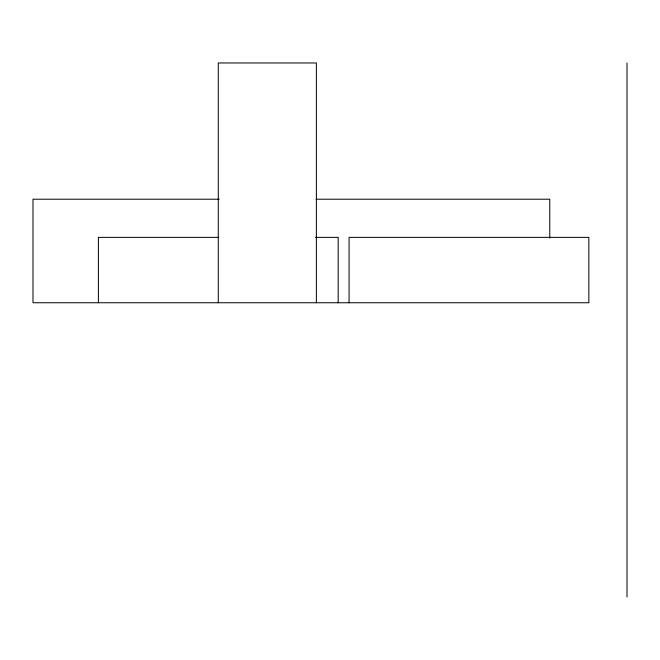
<?xml version="1.0" encoding="UTF-8"?>
<svg xmlns="http://www.w3.org/2000/svg" width="660" height="660" viewBox="0 0 660 660"><rect width="100%" height="100%" fill="white"/><g stroke="black" fill="none" stroke-linecap="round" stroke-linejoin="round"><path stroke-width="0.99" d="M219.268 199.213L33 199.213L33 302.75L588.852 302.75L588.852 237.361L349.074 237.361L349.074 302.75M316.115 199.213L549.772 199.213L549.772 238.169M218.798 237.361L98.398 237.361L98.398 302.75M315.538 237.361L338.176 237.361L338.176 302.75M627 62.972L627 597.028M316.379 302.75L316.379 62.972L218.287 62.972L218.287 302.75"/></g></svg>
